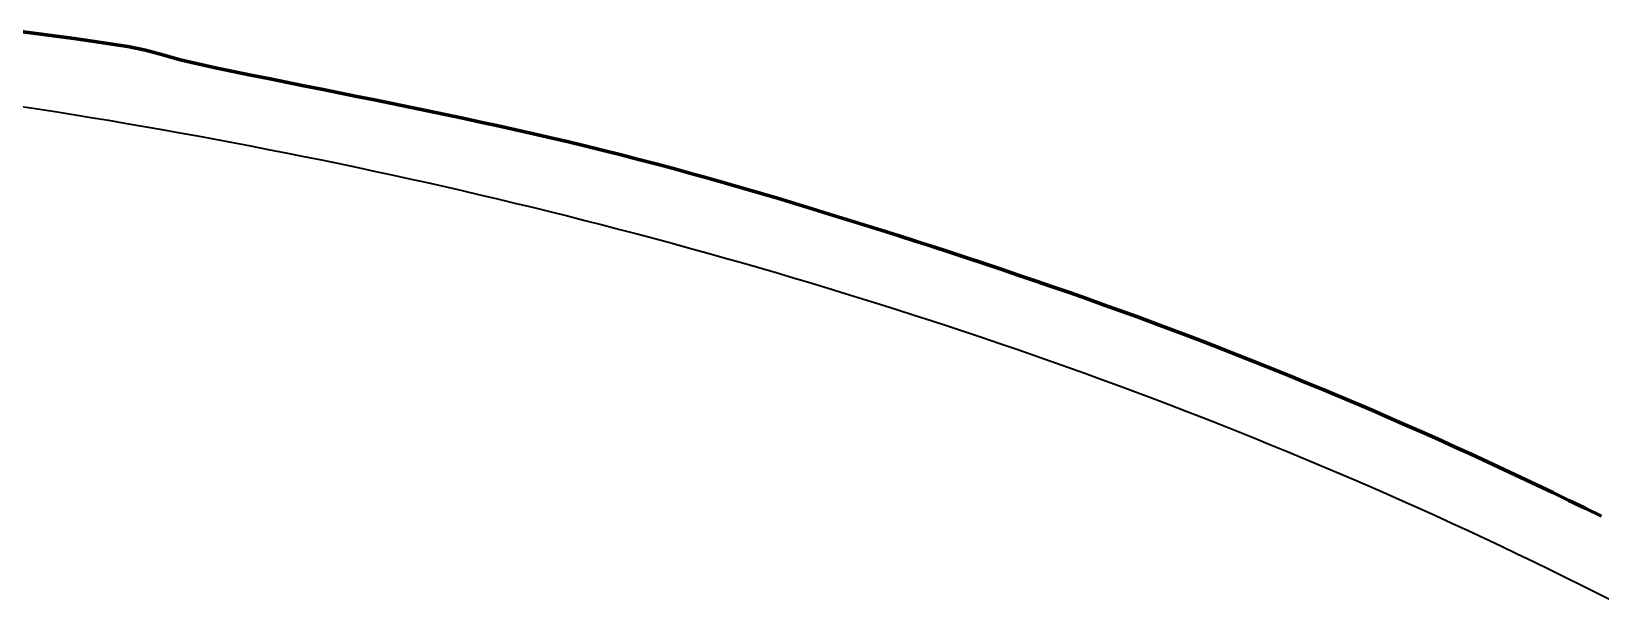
# Model space of a CAD drawing. Header units: millimetres. Extents: x 0 to 1554, y 0 to 420.
# Drawn here: x 131.52 to 138.48, y 295.82 to 298.35 of the extents above; entities that cross this region are included whole.
import ezdxf

# ---------------------------------------------------------------- set-up
doc = ezdxf.new("R2010")
doc.units = ezdxf.units.MM
doc.linetypes.add('IRAM-E-TRAZOS', pattern=[5, 4, -1])
doc.layers.add('01-VISIBLE', color=7, linetype='CONTINUOUS', lineweight=70)
doc.layers.add('02-OCULTA', color=4, linetype='IRAM-E-TRAZOS', lineweight=35)

msp = doc.modelspace()

# ---------------------------------------------------------------- linework, layer by layer
at = {"layer": '01-VISIBLE'}
msp.add_lwpolyline([(138.4855, 296.1995), (138.4137, 296.2349), (138.3417, 296.2701), (138.2697, 296.3049), (138.1974, 296.3394), (138.1251, 296.3737), (138.0526, 296.4077), (137.98, 296.4414), (137.9072, 296.4748), (137.8344, 296.508), (137.7614, 296.5409), (137.6882, 296.5734), (137.615, 296.6058), (137.5416, 296.6378), (137.4681, 296.6696), (137.3945, 296.701), (137.3208, 296.7322), (137.2469, 296.7631), (137.173, 296.7937), (137.0989, 296.824), (137.0246, 296.8541), (136.9503, 296.8838), (136.8759, 296.9132), (136.8013, 296.9424), (136.7266, 296.9712), (136.6518, 296.9998), (136.5769, 297.028), (136.5019, 297.056), (136.4268, 297.0837), (136.3515, 297.111), (136.2762, 297.1381), (136.2008, 297.165), (136.1252, 297.1915), (136.0496, 297.2178), (135.9739, 297.2439), (135.8982, 297.2698), (135.8223, 297.2954), (135.7464, 297.3208), (135.6704, 297.3459), (135.5943, 297.3709), (135.5182, 297.3957), (135.442, 297.4202), (135.3657, 297.4446), (135.2894, 297.4688), (135.213, 297.4928), (135.1366, 297.5167), (135.0601, 297.5403), (134.9836, 297.5638), (134.907, 297.5871), (134.8303, 297.6101), (134.7536, 297.6329), (134.6767, 297.6554), (134.5998, 297.6775), (134.5228, 297.6993), (134.4456, 297.7207), (134.3684, 297.7418), (134.291, 297.7625), (134.2136, 297.7827), (134.136, 297.8026), (134.0584, 297.8222), (133.9807, 297.8413), (133.9028, 297.86), (133.8249, 297.8784), (133.7469, 297.8964), (133.6688, 297.914), (133.5906, 297.9313), (133.5124, 297.9483), (133.4341, 297.9651), (133.3558, 297.9817), (133.2774, 297.998), (133.199, 298.0142), (133.1206, 298.0303), (133.0421, 298.0462), (132.9637, 298.0621), (132.8852, 298.0779), (132.8067, 298.0937), (132.7282, 298.1094), (132.6497, 298.1251), (132.5712, 298.1409), (132.4927, 298.1569), (132.4143, 298.173), (132.336, 298.1894), (132.2578, 298.2065), (132.1798, 298.2249), (132.1028, 298.2466), (132.0255, 298.2674), (131.9469, 298.2827), (131.8679, 298.2956), (131.7887, 298.3074), (131.7095, 298.3186), (131.6301, 298.3294), (131.5508, 298.34), (131.4714, 298.3504)], dxfattribs=at)
at = {"layer": '02-OCULTA'}
msp.add_lwpolyline([(131.4675, 298.0192), (131.5465, 298.007), (131.6256, 297.9945), (131.7046, 297.9819), (131.7835, 297.969), (131.8624, 297.9559), (131.9413, 297.9425), (132.0201, 297.9289), (132.0989, 297.9151), (132.1777, 297.901), (132.2564, 297.8867), (132.3351, 297.8722), (132.4137, 297.8575), (132.4923, 297.8425), (132.5708, 297.8272), (132.6493, 297.8118), (132.7278, 297.7961), (132.8062, 297.7801), (132.8845, 297.7639), (132.9628, 297.7475), (133.041, 297.7308), (133.1192, 297.7139), (133.1974, 297.6968), (133.2755, 297.6794), (133.3535, 297.6618), (133.4315, 297.6439), (133.5094, 297.6258), (133.5873, 297.6075), (133.6651, 297.5889), (133.7428, 297.57), (133.8205, 297.5509), (133.8982, 297.5316), (133.9757, 297.512), (134.0532, 297.4922), (134.1307, 297.4721), (134.208, 297.4518), (134.2854, 297.4312), (134.3626, 297.4104), (134.4398, 297.3894), (134.5169, 297.368), (134.5939, 297.3465), (134.6709, 297.3246), (134.7478, 297.3026), (134.8246, 297.2802), (134.9013, 297.2576), (134.978, 297.2348), (135.0546, 297.2117), (135.1311, 297.1883), (135.2076, 297.1647), (135.2839, 297.1409), (135.3602, 297.1167), (135.4364, 297.0923), (135.5125, 297.0677), (135.5885, 297.0428), (135.6645, 297.0176), (135.7403, 296.9922), (135.8161, 296.9665), (135.8917, 296.9405), (135.9673, 296.9143), (136.0428, 296.8878), (136.1182, 296.861), (136.1935, 296.834), (136.2687, 296.8067), (136.3438, 296.7791), (136.4188, 296.7512), (136.4937, 296.7231), (136.5685, 296.6947), (136.6432, 296.6661), (136.7177, 296.6371), (136.7922, 296.6079), (136.8666, 296.5784), (136.9408, 296.5487), (137.015, 296.5186), (137.089, 296.4883), (137.1629, 296.4577), (137.2367, 296.4268), (137.3104, 296.3956), (137.3839, 296.3641), (137.4574, 296.3324), (137.5307, 296.3003), (137.6038, 296.268), (137.6769, 296.2354), (137.7498, 296.2025), (137.8226, 296.1693), (137.8953, 296.1358), (137.9678, 296.102), (138.0402, 296.0679), (138.1124, 296.0336), (138.1845, 295.9989), (138.2564, 295.9639), (138.3283, 295.9287), (138.3999, 295.8931), (138.4714, 295.8572), (138.5428, 295.8211)], dxfattribs=at)

doc.saveas('drawing.dxf')
